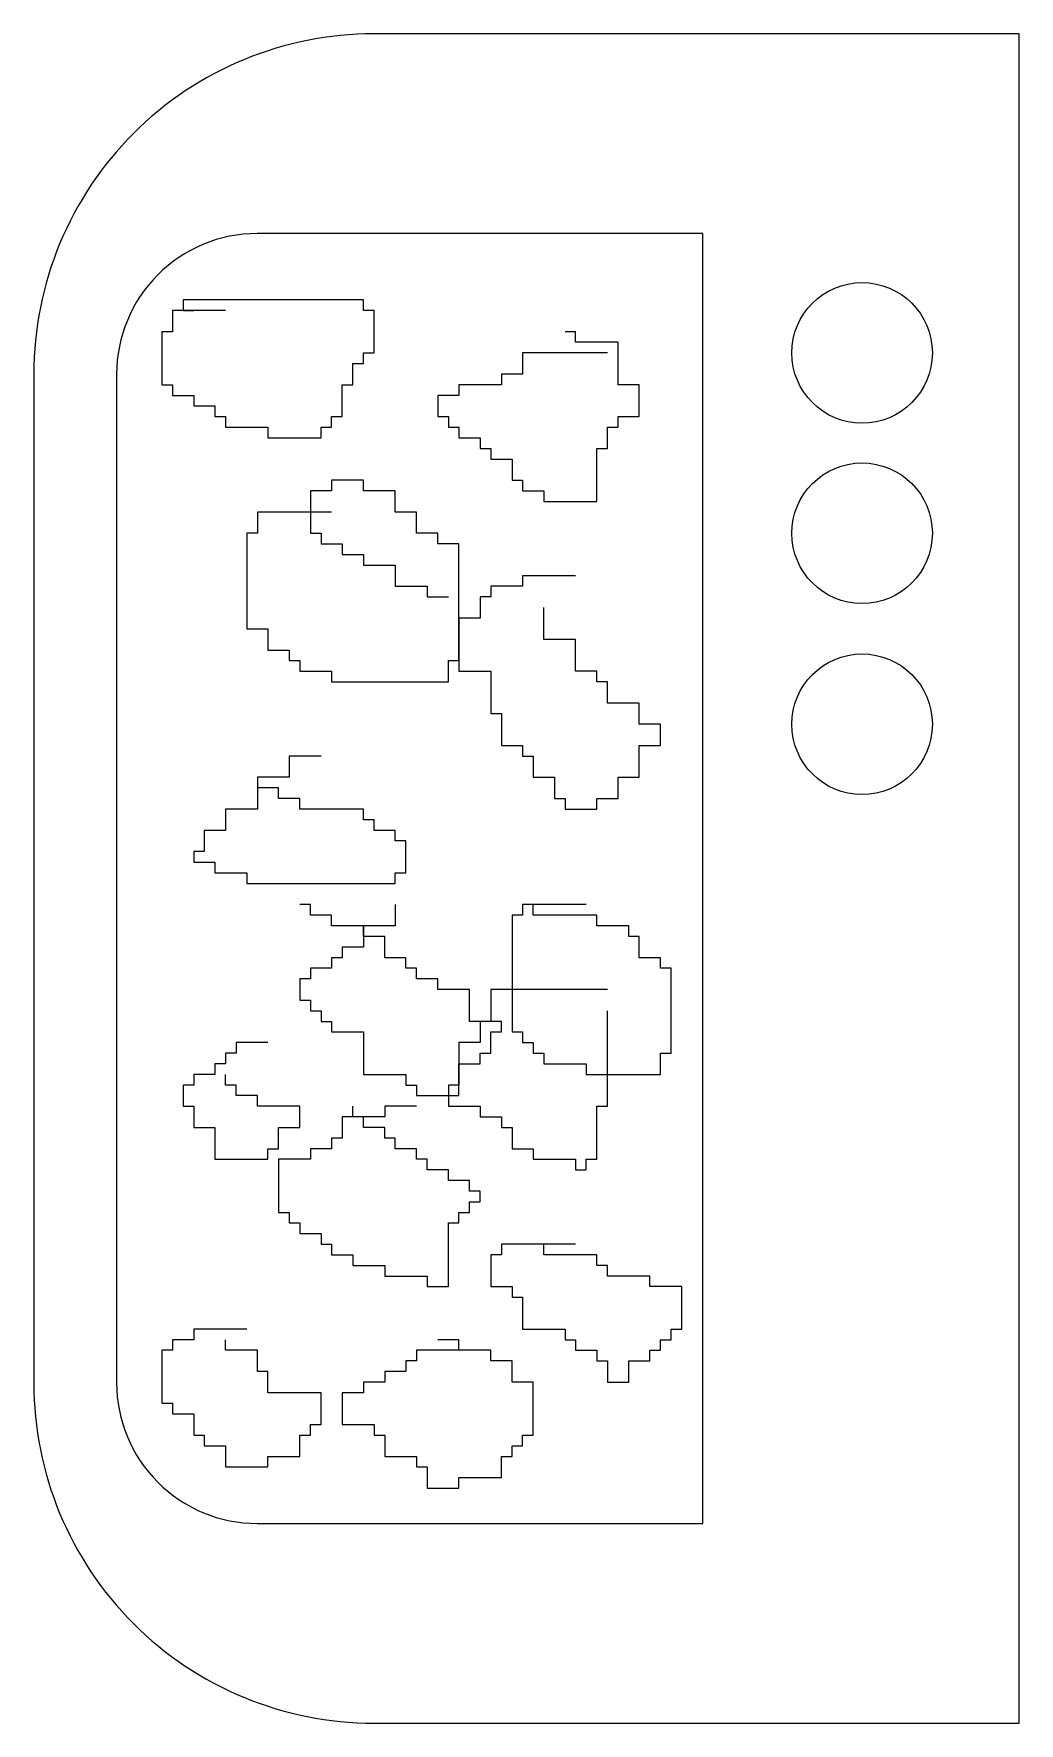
# Model space of a CAD drawing. Extents: x -1256 to -905, y 3163 to 3764.
import ezdxf

# ---------------------------------------------------------------- set-up
doc = ezdxf.new("R2010")
doc.units = 0
doc.header["$MEASUREMENT"] = 0
doc.layers.add('2D', color=7, linetype='CONTINUOUS')

msp = doc.modelspace()

# ---------------------------------------------------------------- linework, layer by layer
at = {"layer": '2D', "color": 2}
for p, q in [((-1187.65, 3665.61), (-1206.52, 3665.61)), ((-1206.52, 3665.61), (-1206.52, 3658.06)), ((-1138.58, 3669.38), (-1202.75, 3669.38)), ((-1202.75, 3669.38), (-1202.75, 3665.61)), ((-1202.75, 3665.61), (-1198.97, 3665.61)), ((-1138.58, 3665.61), (-1138.58, 3669.38)), ((-1134.81, 3665.61), (-1138.58, 3665.61)), ((-1134.81, 3650.52), (-1134.81, 3665.61)), ((-1210.3, 3658.06), (-1210.3, 3639.2)), ((-1206.52, 3658.06), (-1210.3, 3658.06)), ((-1063.1, 3658.06), (-1066.88, 3658.06)), ((-1063.1, 3654.29), (-1063.1, 3658.06)), ((-1048, 3654.29), (-1063.1, 3654.29)), ((-1048, 3639.2), (-1048, 3654.29)), ((-1142.36, 3639.2), (-1142.36, 3646.75)), ((-1142.36, 3646.75), (-1138.58, 3646.75)), ((-1138.58, 3646.75), (-1138.58, 3650.52)), ((-1138.58, 3650.52), (-1134.81, 3650.52)), ((-1081.97, 3650.52), (-1081.97, 3642.97)), ((-1051.78, 3650.52), (-1081.97, 3650.52)), ((-1081.97, 3642.97), (-1089.52, 3642.97)), ((-1089.52, 3642.97), (-1089.52, 3639.2)), ((-1210.3, 3639.2), (-1206.52, 3639.2)), ((-1206.52, 3639.2), (-1206.52, 3635.43)), ((-1206.52, 3635.43), (-1198.97, 3635.43)), ((-1198.97, 3635.43), (-1198.97, 3631.66)), ((-1146.13, 3627.89), (-1146.13, 3639.2)), ((-1146.13, 3639.2), (-1142.36, 3639.2)), ((-1104.62, 3635.43), (-1112.16, 3635.43)), ((-1112.16, 3635.43), (-1112.16, 3627.89)), ((-1089.52, 3639.2), (-1104.62, 3639.2)), ((-1104.62, 3639.2), (-1104.62, 3635.43)), ((-1040.46, 3639.2), (-1048, 3639.2)), ((-1040.46, 3627.89), (-1040.46, 3639.2)), ((-1198.97, 3631.66), (-1191.42, 3631.66)), ((-1191.42, 3631.66), (-1191.42, 3627.89)), ((-1191.42, 3627.89), (-1187.65, 3627.89)), ((-1187.65, 3627.89), (-1187.65, 3624.11)), ((-1149.91, 3627.89), (-1146.13, 3627.89)), ((-1149.91, 3624.11), (-1149.91, 3627.89)), ((-1112.16, 3627.89), (-1108.39, 3627.89)), ((-1108.39, 3627.89), (-1108.39, 3624.11)), ((-1048, 3624.11), (-1048, 3627.89)), ((-1048, 3627.89), (-1040.46, 3627.89)), ((-1187.65, 3624.11), (-1172.55, 3624.11)), ((-1172.55, 3624.11), (-1172.55, 3620.34)), ((-1153.68, 3620.34), (-1153.68, 3624.11)), ((-1153.68, 3624.11), (-1149.91, 3624.11)), ((-1108.39, 3624.11), (-1104.62, 3624.11)), ((-1104.62, 3624.11), (-1104.62, 3620.34)), ((-1051.78, 3616.57), (-1051.78, 3624.11)), ((-1051.78, 3624.11), (-1048, 3624.11)), ((-1172.55, 3620.34), (-1153.68, 3620.34)), ((-1104.62, 3620.34), (-1097.07, 3620.34)), ((-1097.07, 3620.34), (-1097.07, 3616.57)), ((-1097.07, 3616.57), (-1093.29, 3616.57)), ((-1093.29, 3616.57), (-1093.29, 3612.8)), ((-1055.55, 3597.71), (-1055.55, 3616.57)), ((-1055.55, 3616.57), (-1051.78, 3616.57)), ((-1093.29, 3612.8), (-1085.74, 3612.8)), ((-1085.74, 3612.8), (-1085.74, 3605.25)), ((-1138.58, 3605.25), (-1149.91, 3605.25)), ((-1149.91, 3605.25), (-1149.91, 3601.48)), ((-1138.58, 3601.48), (-1138.58, 3605.25)), ((-1085.74, 3605.25), (-1081.97, 3605.25)), ((-1081.97, 3605.25), (-1081.97, 3601.48)), ((-1149.91, 3601.48), (-1157.46, 3601.48)), ((-1157.46, 3601.48), (-1157.46, 3586.39)), ((-1127.26, 3601.48), (-1138.58, 3601.48)), ((-1127.26, 3593.94), (-1127.26, 3601.48)), ((-1081.97, 3601.48), (-1074.42, 3601.48)), ((-1074.42, 3601.48), (-1074.42, 3597.71)), ((-1074.42, 3597.71), (-1055.55, 3597.71)), ((-1149.91, 3593.94), (-1176.33, 3593.94)), ((-1176.33, 3593.94), (-1176.33, 3586.39)), ((-1119.71, 3593.94), (-1127.26, 3593.94)), ((-1119.71, 3586.39), (-1119.71, 3593.94)), ((-1176.33, 3586.39), (-1180.1, 3586.39)), ((-1180.1, 3586.39), (-1180.1, 3552.45)), ((-1157.46, 3586.39), (-1153.68, 3586.39)), ((-1153.68, 3586.39), (-1153.68, 3582.62)), ((-1112.16, 3586.39), (-1119.71, 3586.39)), ((-1112.16, 3582.62), (-1112.16, 3586.39)), ((-1153.68, 3582.62), (-1146.13, 3582.62)), ((-1146.13, 3582.62), (-1146.13, 3578.85)), ((-1104.62, 3582.62), (-1112.16, 3582.62)), ((-1104.62, 3541.13), (-1104.62, 3582.62)), ((-1146.13, 3578.85), (-1138.58, 3578.85)), ((-1138.58, 3578.85), (-1138.58, 3575.08)), ((-1138.58, 3575.08), (-1127.26, 3575.08)), ((-1127.26, 3575.08), (-1127.26, 3567.54)), ((-1127.26, 3567.54), (-1115.94, 3567.54)), ((-1115.94, 3567.54), (-1115.94, 3563.76)), ((-1081.97, 3567.54), (-1093.29, 3567.54)), ((-1093.29, 3567.54), (-1093.29, 3563.76)), ((-1063.1, 3571.31), (-1081.97, 3571.31)), ((-1081.97, 3571.31), (-1081.97, 3567.54)), ((-1115.94, 3563.76), (-1108.39, 3563.76)), ((-1093.29, 3563.76), (-1097.07, 3563.76)), ((-1097.07, 3563.76), (-1097.07, 3556.22)), ((-1104.62, 3556.22), (-1104.62, 3537.36)), ((-1097.07, 3556.22), (-1104.62, 3556.22)), ((-1074.42, 3548.68), (-1074.42, 3559.99)), ((-1180.1, 3552.45), (-1172.55, 3552.45)), ((-1172.55, 3552.45), (-1172.55, 3544.9)), ((-1172.55, 3544.9), (-1165, 3544.9)), ((-1165, 3544.9), (-1165, 3541.13)), ((-1063.1, 3548.68), (-1074.42, 3548.68)), ((-1063.1, 3537.36), (-1063.1, 3548.68)), ((-1165, 3541.13), (-1161.23, 3541.13)), ((-1161.23, 3541.13), (-1161.23, 3537.36)), ((-1108.39, 3533.59), (-1108.39, 3541.13)), ((-1108.39, 3541.13), (-1104.62, 3541.13)), ((-1161.23, 3537.36), (-1149.91, 3537.36)), ((-1149.91, 3537.36), (-1149.91, 3533.59)), ((-1149.91, 3533.59), (-1108.39, 3533.59)), ((-1104.62, 3537.36), (-1093.29, 3537.36)), ((-1093.29, 3537.36), (-1093.29, 3522.27)), ((-1055.55, 3537.36), (-1063.1, 3537.36)), ((-1055.55, 3533.59), (-1055.55, 3537.36)), ((-1051.78, 3533.59), (-1055.55, 3533.59)), ((-1051.78, 3526.04), (-1051.78, 3533.59)), ((-1040.46, 3526.04), (-1051.78, 3526.04)), ((-1040.46, 3518.5), (-1040.46, 3526.04)), ((-1093.29, 3522.27), (-1089.52, 3522.27)), ((-1089.52, 3522.27), (-1089.52, 3510.96)), ((-1032.9, 3518.5), (-1040.46, 3518.5)), ((-1032.9, 3510.96), (-1032.9, 3518.5)), ((-1089.52, 3510.96), (-1081.97, 3510.96)), ((-1081.97, 3510.96), (-1081.97, 3507.19)), ((-1040.46, 3510.96), (-1032.9, 3510.96)), ((-1040.46, 3499.64), (-1040.46, 3510.96)), ((-1153.68, 3507.19), (-1165, 3507.19)), ((-1165, 3507.19), (-1165, 3499.64)), ((-1081.97, 3507.19), (-1078.2, 3507.19)), ((-1078.2, 3507.19), (-1078.2, 3499.64)), ((-1165, 3499.64), (-1176.33, 3499.64)), ((-1176.33, 3499.64), (-1176.33, 3488.33)), ((-1168.78, 3495.87), (-1176.33, 3495.87)), ((-1168.78, 3492.1), (-1168.78, 3495.87)), ((-1078.2, 3499.64), (-1070.65, 3499.64)), ((-1070.65, 3499.64), (-1070.65, 3492.1)), ((-1048, 3492.1), (-1048, 3499.64)), ((-1048, 3499.64), (-1040.46, 3499.64)), ((-1161.23, 3492.1), (-1168.78, 3492.1)), ((-1161.23, 3488.33), (-1161.23, 3492.1)), ((-1070.65, 3492.1), (-1066.88, 3492.1)), ((-1066.88, 3492.1), (-1066.88, 3488.33)), ((-1055.55, 3488.33), (-1055.55, 3492.1)), ((-1055.55, 3492.1), (-1048, 3492.1)), ((-1176.33, 3488.33), (-1187.65, 3488.33)), ((-1187.65, 3488.33), (-1187.65, 3480.78)), ((-1138.58, 3488.33), (-1161.23, 3488.33)), ((-1138.58, 3484.55), (-1138.58, 3488.33)), ((-1134.81, 3484.55), (-1138.58, 3484.55)), ((-1134.81, 3480.78), (-1134.81, 3484.55)), ((-1066.88, 3488.33), (-1055.55, 3488.33)), ((-1187.65, 3480.78), (-1195.2, 3480.78)), ((-1195.2, 3480.78), (-1195.2, 3473.24)), ((-1127.26, 3480.78), (-1134.81, 3480.78)), ((-1127.26, 3477.01), (-1127.26, 3480.78)), ((-1195.2, 3473.24), (-1198.97, 3473.24)), ((-1198.97, 3473.24), (-1198.97, 3469.47)), ((-1123.49, 3477.01), (-1127.26, 3477.01)), ((-1123.49, 3465.69), (-1123.49, 3477.01)), ((-1198.97, 3469.47), (-1191.42, 3469.47)), ((-1191.42, 3469.47), (-1191.42, 3465.69)), ((-1191.42, 3465.69), (-1180.1, 3465.69)), ((-1180.1, 3465.69), (-1180.1, 3461.92)), ((-1127.26, 3461.92), (-1127.26, 3465.69)), ((-1127.26, 3465.69), (-1123.49, 3465.69)), ((-1180.1, 3461.92), (-1127.26, 3461.92)), ((-1157.46, 3454.38), (-1161.23, 3454.38)), ((-1157.46, 3450.61), (-1157.46, 3454.38)), ((-1127.26, 3454.38), (-1127.26, 3446.83)), ((-1059.32, 3454.38), (-1081.97, 3454.38)), ((-1081.97, 3454.38), (-1081.97, 3450.61)), ((-1078.2, 3450.61), (-1078.2, 3454.38)), ((-1149.91, 3450.61), (-1157.46, 3450.61)), ((-1149.91, 3446.83), (-1149.91, 3450.61)), ((-1085.74, 3450.61), (-1085.74, 3409.12)), ((-1081.97, 3450.61), (-1085.74, 3450.61)), ((-1055.55, 3450.61), (-1078.2, 3450.61)), ((-1055.55, 3446.83), (-1055.55, 3450.61)), ((-1138.58, 3446.83), (-1149.91, 3446.83)), ((-1127.26, 3446.83), (-1138.58, 3446.83)), ((-1138.58, 3446.83), (-1138.58, 3439.29)), ((-1138.58, 3443.06), (-1138.58, 3446.83)), ((-1131.04, 3443.06), (-1138.58, 3443.06)), ((-1131.04, 3435.52), (-1131.04, 3443.06)), ((-1044.23, 3446.83), (-1055.55, 3446.83)), ((-1044.23, 3443.06), (-1044.23, 3446.83)), ((-1040.46, 3443.06), (-1044.23, 3443.06)), ((-1040.46, 3435.52), (-1040.46, 3443.06)), ((-1146.13, 3435.52), (-1149.91, 3435.52)), ((-1149.91, 3435.52), (-1149.91, 3431.75)), ((-1138.58, 3439.29), (-1146.13, 3439.29)), ((-1146.13, 3439.29), (-1146.13, 3435.52)), ((-1123.49, 3435.52), (-1131.04, 3435.52)), ((-1123.49, 3431.75), (-1123.49, 3435.52)), ((-1032.9, 3435.52), (-1040.46, 3435.52)), ((-1032.9, 3431.75), (-1032.9, 3435.52)), ((-1149.91, 3431.75), (-1157.46, 3431.75)), ((-1157.46, 3431.75), (-1157.46, 3427.98)), ((-1119.71, 3431.75), (-1123.49, 3431.75)), ((-1119.71, 3427.98), (-1119.71, 3431.75)), ((-1029.13, 3431.75), (-1032.9, 3431.75)), ((-1029.13, 3401.57), (-1029.13, 3431.75)), ((-1157.46, 3427.98), (-1161.23, 3427.98)), ((-1161.23, 3427.98), (-1161.23, 3420.43)), ((-1112.16, 3427.98), (-1119.71, 3427.98)), ((-1112.16, 3424.2), (-1112.16, 3427.98)), ((-1100.84, 3424.2), (-1112.16, 3424.2)), ((-1100.84, 3412.89), (-1100.84, 3424.2)), ((-1051.78, 3424.2), (-1093.29, 3424.2)), ((-1093.29, 3424.2), (-1093.29, 3412.89)), ((-1161.23, 3420.43), (-1157.46, 3420.43)), ((-1157.46, 3420.43), (-1157.46, 3416.66)), ((-1157.46, 3416.66), (-1153.68, 3416.66)), ((-1153.68, 3416.66), (-1153.68, 3412.89)), ((-1153.68, 3412.89), (-1149.91, 3412.89)), ((-1149.91, 3412.89), (-1149.91, 3409.12)), ((-1089.52, 3412.89), (-1100.84, 3412.89)), ((-1093.29, 3412.89), (-1097.07, 3412.89)), ((-1097.07, 3412.89), (-1097.07, 3405.34)), ((-1089.52, 3409.12), (-1089.52, 3412.89)), ((-1051.78, 3382.71), (-1051.78, 3416.66)), ((-1172.55, 3405.34), (-1183.88, 3405.34)), ((-1183.88, 3405.34), (-1183.88, 3401.57)), ((-1149.91, 3409.12), (-1138.58, 3409.12)), ((-1138.58, 3409.12), (-1138.58, 3394.03)), ((-1097.07, 3405.34), (-1104.62, 3405.34)), ((-1104.62, 3405.34), (-1104.62, 3390.26)), ((-1093.29, 3401.57), (-1093.29, 3409.12)), ((-1093.29, 3409.12), (-1089.52, 3409.12)), ((-1085.74, 3409.12), (-1081.97, 3409.12)), ((-1081.97, 3409.12), (-1081.97, 3405.34)), ((-1081.97, 3405.34), (-1078.2, 3405.34)), ((-1078.2, 3405.34), (-1078.2, 3401.57)), ((-1183.88, 3401.57), (-1187.65, 3401.57)), ((-1187.65, 3401.57), (-1187.65, 3397.8)), ((-1097.07, 3397.8), (-1097.07, 3401.57)), ((-1097.07, 3401.57), (-1093.29, 3401.57)), ((-1078.2, 3401.57), (-1074.42, 3401.57)), ((-1074.42, 3401.57), (-1074.42, 3397.8)), ((-1032.9, 3394.03), (-1032.9, 3401.57)), ((-1032.9, 3401.57), (-1029.13, 3401.57)), ((-1191.42, 3394.03), (-1198.97, 3394.03)), ((-1198.97, 3394.03), (-1198.97, 3390.26)), ((-1187.65, 3397.8), (-1191.42, 3397.8)), ((-1191.42, 3397.8), (-1191.42, 3394.03)), ((-1187.65, 3390.26), (-1187.65, 3394.03)), ((-1138.58, 3394.03), (-1123.49, 3394.03)), ((-1123.49, 3394.03), (-1123.49, 3390.26)), ((-1104.62, 3386.48), (-1104.62, 3397.8)), ((-1104.62, 3397.8), (-1097.07, 3397.8)), ((-1074.42, 3397.8), (-1059.32, 3397.8)), ((-1059.32, 3397.8), (-1059.32, 3394.03)), ((-1059.32, 3394.03), (-1032.9, 3394.03)), ((-1198.97, 3390.26), (-1202.75, 3390.26)), ((-1202.75, 3390.26), (-1202.75, 3382.71)), ((-1183.88, 3390.26), (-1187.65, 3390.26)), ((-1183.88, 3386.48), (-1183.88, 3390.26)), ((-1123.49, 3390.26), (-1119.71, 3390.26)), ((-1119.71, 3390.26), (-1119.71, 3386.48)), ((-1104.62, 3390.26), (-1108.39, 3390.26)), ((-1108.39, 3390.26), (-1108.39, 3382.71)), ((-1202.75, 3382.71), (-1198.97, 3382.71)), ((-1198.97, 3382.71), (-1198.97, 3375.17)), ((-1176.33, 3386.48), (-1183.88, 3386.48)), ((-1176.33, 3382.71), (-1176.33, 3386.48)), ((-1161.23, 3382.71), (-1176.33, 3382.71)), ((-1161.23, 3375.17), (-1161.23, 3382.71)), ((-1142.36, 3378.94), (-1142.36, 3382.71)), ((-1119.71, 3382.71), (-1131.04, 3382.71)), ((-1131.04, 3382.71), (-1131.04, 3378.94)), ((-1119.71, 3386.48), (-1104.62, 3386.48)), ((-1108.39, 3382.71), (-1097.07, 3382.71)), ((-1097.07, 3382.71), (-1097.07, 3378.94)), ((-1055.55, 3363.85), (-1055.55, 3382.71)), ((-1055.55, 3382.71), (-1051.78, 3382.71)), ((-1131.04, 3378.94), (-1146.13, 3378.94)), ((-1146.13, 3378.94), (-1146.13, 3371.4)), ((-1138.58, 3378.94), (-1142.36, 3378.94)), ((-1138.58, 3375.17), (-1138.58, 3378.94)), ((-1097.07, 3378.94), (-1089.52, 3378.94)), ((-1089.52, 3378.94), (-1089.52, 3375.17)), ((-1198.97, 3375.17), (-1191.42, 3375.17)), ((-1191.42, 3375.17), (-1191.42, 3363.85)), ((-1168.78, 3367.63), (-1168.78, 3375.17)), ((-1168.78, 3375.17), (-1161.23, 3375.17)), ((-1146.13, 3371.4), (-1149.91, 3371.4)), ((-1149.91, 3371.4), (-1149.91, 3367.63)), ((-1131.04, 3375.17), (-1138.58, 3375.17)), ((-1131.04, 3371.4), (-1131.04, 3375.17)), ((-1127.26, 3371.4), (-1131.04, 3371.4)), ((-1127.26, 3367.63), (-1127.26, 3371.4)), ((-1089.52, 3375.17), (-1085.74, 3375.17)), ((-1085.74, 3375.17), (-1085.74, 3367.63)), ((-1191.42, 3363.85), (-1172.55, 3363.85)), ((-1172.55, 3363.85), (-1172.55, 3367.63)), ((-1172.55, 3367.63), (-1168.78, 3367.63)), ((-1157.46, 3363.85), (-1168.78, 3363.85)), ((-1168.78, 3363.85), (-1168.78, 3344.99)), ((-1149.91, 3367.63), (-1157.46, 3367.63)), ((-1157.46, 3367.63), (-1157.46, 3363.85)), ((-1119.71, 3367.63), (-1127.26, 3367.63)), ((-1119.71, 3363.85), (-1119.71, 3367.63)), ((-1115.94, 3363.85), (-1119.71, 3363.85)), ((-1115.94, 3360.08), (-1115.94, 3363.85)), ((-1085.74, 3367.63), (-1078.2, 3367.63)), ((-1078.2, 3367.63), (-1078.2, 3363.85)), ((-1078.2, 3363.85), (-1063.1, 3363.85)), ((-1063.1, 3363.85), (-1063.1, 3360.08)), ((-1059.32, 3360.08), (-1059.32, 3363.85)), ((-1059.32, 3363.85), (-1055.55, 3363.85)), ((-1108.39, 3360.08), (-1115.94, 3360.08)), ((-1108.39, 3356.31), (-1108.39, 3360.08)), ((-1063.1, 3360.08), (-1059.32, 3360.08)), ((-1100.84, 3356.31), (-1108.39, 3356.31)), ((-1100.84, 3352.54), (-1100.84, 3356.31)), ((-1097.07, 3352.54), (-1100.84, 3352.54)), ((-1097.07, 3348.76), (-1097.07, 3352.54)), ((-1100.84, 3344.99), (-1100.84, 3348.76)), ((-1100.84, 3348.76), (-1097.07, 3348.76)), ((-1168.78, 3344.99), (-1165, 3344.99)), ((-1165, 3344.99), (-1165, 3341.22)), ((-1165, 3341.22), (-1161.23, 3341.22)), ((-1161.23, 3341.22), (-1161.23, 3337.45)), ((-1108.39, 3318.59), (-1108.39, 3341.22)), ((-1108.39, 3341.22), (-1104.62, 3341.22)), ((-1104.62, 3341.22), (-1104.62, 3344.99)), ((-1104.62, 3344.99), (-1100.84, 3344.99)), ((-1161.23, 3337.45), (-1153.68, 3337.45)), ((-1153.68, 3337.45), (-1153.68, 3333.68)), ((-1153.68, 3333.68), (-1149.91, 3333.68)), ((-1149.91, 3333.68), (-1149.91, 3329.91)), ((-1063.1, 3333.68), (-1089.52, 3333.68)), ((-1089.52, 3333.68), (-1089.52, 3329.91)), ((-1074.42, 3329.91), (-1074.42, 3333.68)), ((-1149.91, 3329.91), (-1142.36, 3329.91)), ((-1142.36, 3329.91), (-1142.36, 3326.13)), ((-1093.29, 3329.91), (-1093.29, 3318.59)), ((-1089.52, 3329.91), (-1093.29, 3329.91)), ((-1055.55, 3329.91), (-1074.42, 3329.91)), ((-1055.55, 3326.13), (-1055.55, 3329.91)), ((-1142.36, 3326.13), (-1131.04, 3326.13)), ((-1131.04, 3326.13), (-1131.04, 3322.36)), ((-1131.04, 3322.36), (-1115.94, 3322.36)), ((-1115.94, 3322.36), (-1115.94, 3318.59)), ((-1051.78, 3326.13), (-1055.55, 3326.13)), ((-1051.78, 3322.36), (-1051.78, 3326.13)), ((-1036.68, 3322.36), (-1051.78, 3322.36)), ((-1036.68, 3318.59), (-1036.68, 3322.36)), ((-1115.94, 3318.59), (-1108.39, 3318.59)), ((-1093.29, 3318.59), (-1085.74, 3318.59)), ((-1085.74, 3318.59), (-1085.74, 3314.82)), ((-1025.36, 3318.59), (-1036.68, 3318.59)), ((-1025.36, 3303.5), (-1025.36, 3318.59)), ((-1085.74, 3314.82), (-1081.97, 3314.82)), ((-1081.97, 3314.82), (-1081.97, 3303.5)), ((-1180.1, 3303.5), (-1198.97, 3303.5)), ((-1198.97, 3303.5), (-1198.97, 3299.73)), ((-1081.97, 3303.5), (-1066.88, 3303.5)), ((-1066.88, 3303.5), (-1066.88, 3299.73)), ((-1029.13, 3299.73), (-1029.13, 3303.5)), ((-1029.13, 3303.5), (-1025.36, 3303.5)), ((-1198.97, 3299.73), (-1206.52, 3299.73)), ((-1206.52, 3299.73), (-1206.52, 3295.96)), ((-1187.65, 3295.96), (-1187.65, 3299.73)), ((-1104.62, 3299.73), (-1112.16, 3299.73)), ((-1104.62, 3295.96), (-1104.62, 3299.73)), ((-1066.88, 3299.73), (-1063.1, 3299.73)), ((-1063.1, 3299.73), (-1063.1, 3295.96)), ((-1032.9, 3295.96), (-1032.9, 3299.73)), ((-1032.9, 3299.73), (-1029.13, 3299.73)), ((-1206.52, 3295.96), (-1210.3, 3295.96)), ((-1210.3, 3295.96), (-1210.3, 3277.1)), ((-1176.33, 3295.96), (-1187.65, 3295.96)), ((-1176.33, 3288.41), (-1176.33, 3295.96)), ((-1119.71, 3292.19), (-1123.49, 3292.19)), ((-1123.49, 3292.19), (-1123.49, 3288.41)), ((-1100.84, 3295.96), (-1119.71, 3295.96)), ((-1119.71, 3295.96), (-1119.71, 3292.19)), ((-1093.29, 3295.96), (-1104.62, 3295.96)), ((-1093.29, 3292.19), (-1093.29, 3295.96)), ((-1085.74, 3292.19), (-1093.29, 3292.19)), ((-1085.74, 3284.64), (-1085.74, 3292.19)), ((-1063.1, 3295.96), (-1055.55, 3295.96)), ((-1055.55, 3295.96), (-1055.55, 3292.19)), ((-1055.55, 3292.19), (-1051.78, 3292.19)), ((-1051.78, 3292.19), (-1051.78, 3284.64)), ((-1044.23, 3284.64), (-1044.23, 3292.19)), ((-1044.23, 3292.19), (-1036.68, 3292.19)), ((-1036.68, 3295.96), (-1032.9, 3295.96)), ((-1036.68, 3292.19), (-1036.68, 3295.96)), ((-1172.55, 3288.41), (-1176.33, 3288.41)), ((-1172.55, 3280.87), (-1172.55, 3288.41)), ((-1123.49, 3288.41), (-1131.04, 3288.41)), ((-1131.04, 3288.41), (-1131.04, 3284.64)), ((-1153.68, 3280.87), (-1172.55, 3280.87)), ((-1153.68, 3269.56), (-1153.68, 3280.87)), ((-1138.58, 3280.87), (-1146.13, 3280.87)), ((-1146.13, 3280.87), (-1146.13, 3269.56)), ((-1131.04, 3284.64), (-1138.58, 3284.64)), ((-1138.58, 3284.64), (-1138.58, 3280.87)), ((-1078.2, 3284.64), (-1085.74, 3284.64)), ((-1078.2, 3265.78), (-1078.2, 3284.64)), ((-1051.78, 3284.64), (-1044.23, 3284.64)), ((-1210.3, 3277.1), (-1206.52, 3277.1)), ((-1206.52, 3277.1), (-1206.52, 3273.33)), ((-1206.52, 3273.33), (-1198.97, 3273.33)), ((-1198.97, 3273.33), (-1198.97, 3265.78)), ((-1157.46, 3265.78), (-1157.46, 3269.56)), ((-1157.46, 3269.56), (-1153.68, 3269.56)), ((-1146.13, 3269.56), (-1134.81, 3269.56)), ((-1134.81, 3269.56), (-1134.81, 3265.78)), ((-1198.97, 3265.78), (-1195.2, 3265.78)), ((-1195.2, 3265.78), (-1195.2, 3262.01)), ((-1195.2, 3262.01), (-1187.65, 3262.01)), ((-1187.65, 3262.01), (-1187.65, 3254.47)), ((-1161.23, 3258.24), (-1161.23, 3265.78)), ((-1161.23, 3265.78), (-1157.46, 3265.78)), ((-1134.81, 3265.78), (-1131.04, 3265.78)), ((-1131.04, 3265.78), (-1131.04, 3258.24)), ((-1085.74, 3258.24), (-1085.74, 3262.01)), ((-1085.74, 3262.01), (-1081.97, 3262.01)), ((-1081.97, 3262.01), (-1081.97, 3265.78)), ((-1081.97, 3265.78), (-1078.2, 3265.78)), ((-1172.55, 3254.47), (-1172.55, 3258.24)), ((-1172.55, 3258.24), (-1161.23, 3258.24)), ((-1131.04, 3258.24), (-1119.71, 3258.24)), ((-1119.71, 3258.24), (-1119.71, 3254.47)), ((-1089.52, 3250.7), (-1089.52, 3258.24)), ((-1089.52, 3258.24), (-1085.74, 3258.24)), ((-1187.65, 3254.47), (-1172.55, 3254.47)), ((-1119.71, 3254.47), (-1115.94, 3254.47)), ((-1115.94, 3254.47), (-1115.94, 3246.92)), ((-1104.62, 3246.92), (-1104.62, 3250.7)), ((-1104.62, 3250.7), (-1089.52, 3250.7)), ((-1115.94, 3246.92), (-1104.62, 3246.92))]:
    msp.add_line(p, q, dxfattribs=at)
at = {"layer": '2D', "color": 4}
msp.add_lwpolyline([(-1255.87, 3642.96), (-1255.87, 3284.38, 0.414214), (-1134.87, 3163.38), (-905.3, 3163.38), (-905.3, 3763.96), (-1134.87, 3763.96, 0.414214)], format="xyb", close=True, dxfattribs=at)
at = {"layer": '2D', "color": 2}
msp.add_lwpolyline([(-1226.39, 3642.96), (-1226.39, 3284.38, 0.414214), (-1176.39, 3234.38), (-1017.81, 3234.38), (-1017.81, 3692.96), (-1176.39, 3692.96, 0.414214)], format="xyb", close=True, dxfattribs=at)
for centre in [(-961.2, 3650.52), (-961.2, 3586.4), (-961.2, 3518.5)]:
    msp.add_circle(centre, 25, dxfattribs=at)

doc.saveas('drawing.dxf')
